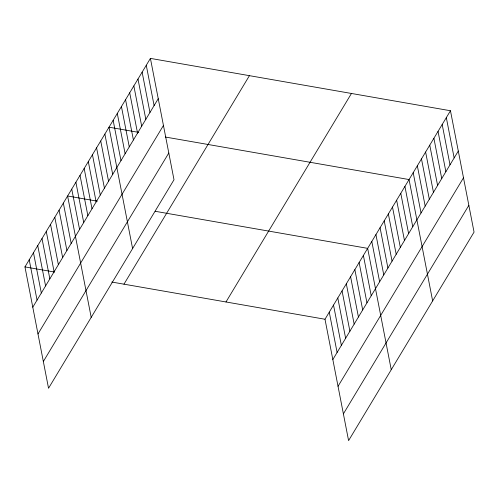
<?xml version="1.0" encoding="UTF-8"?>
<svg xmlns="http://www.w3.org/2000/svg" width="499" height="499" viewBox="0 0 499 499"><rect width="100%" height="100%" fill="white"/><g stroke="black" fill="none" stroke-linecap="round" stroke-linejoin="round"><path stroke-width="0.75" d="M150.411 58.389L174.001 179.752L48.54 388.259L24.95 266.896L150.411 58.389L450.46 110.741L474.05 232.104L348.589 440.611L324.999 319.248L450.46 110.741M32.784 307.203L158.245 98.696M37.986 333.95L163.447 125.442M43.338 361.507L168.799 153M123.964 284.174L249.425 75.667M225.985 301.97L351.446 93.469M332.833 359.554L458.294 151.047M338.035 386.301L463.496 177.794M343.387 413.858L468.848 205.351M138.716 132.378L109.007 127.195L132.597 248.558M165.375 137.032L409.055 179.553L432.645 300.909M97.311 201.191L67.608 196.007L91.198 317.364M155.195 211.289L367.657 248.359L391.247 369.715M24.95 266.896L54.653 272.08M111.782 282.047L324.999 319.248M446.318 117.621L454.152 157.927M442.183 124.507L450.011 164.807M438.041 131.387L445.875 171.687M433.899 138.267L441.734 178.567M429.758 145.147L437.592 185.447M425.616 152.027L433.45 192.333M421.48 158.907L429.315 199.213M417.339 165.787L425.173 206.093M413.197 172.666L421.031 212.973M404.92 186.433L412.754 226.733M400.778 193.313L408.612 233.613M396.636 200.193L404.471 240.493M392.495 207.073L400.329 247.373M388.359 213.952L396.194 254.259M384.218 220.832L392.052 261.139M380.076 227.712L387.91 268.019M375.934 234.592L383.768 274.899M371.799 241.479L379.633 281.779M363.391 255.444L371.225 295.751M359.124 262.536L366.958 302.837M354.858 269.622L362.692 309.929M350.591 276.714L358.425 317.015M346.325 283.8L354.159 324.107M342.065 290.892L349.899 331.199M337.798 297.984L345.632 338.285M333.532 305.07L341.366 345.377M329.265 312.162L337.099 352.462M146.269 65.269L154.104 105.576M142.128 72.149L149.962 112.456M137.992 79.035L145.827 119.336M133.851 85.915L141.685 126.216M129.709 92.795L137.543 133.096M125.567 99.675L133.401 139.976M121.432 106.555L129.266 146.862M117.29 113.435L125.124 153.742M113.148 120.315L120.983 160.622M104.871 134.081L112.705 174.382M100.729 140.961L108.564 181.262M96.588 147.841L104.422 188.142M92.446 154.721L100.28 195.022M88.311 161.601L96.145 201.908M84.169 168.481L92.003 208.788M80.027 175.361L87.861 215.668M75.885 182.241L83.72 222.548M71.75 189.127L79.578 229.428M63.342 203.093L71.176 243.4M59.075 210.185L66.91 250.486M54.809 217.271L62.643 257.578M50.542 224.363L58.377 264.663M46.276 231.449L54.11 271.755M42.01 238.541L49.844 278.841M37.749 245.627L45.584 285.933M33.483 252.719L41.317 293.025M29.216 259.811L37.051 300.111"/></g></svg>
